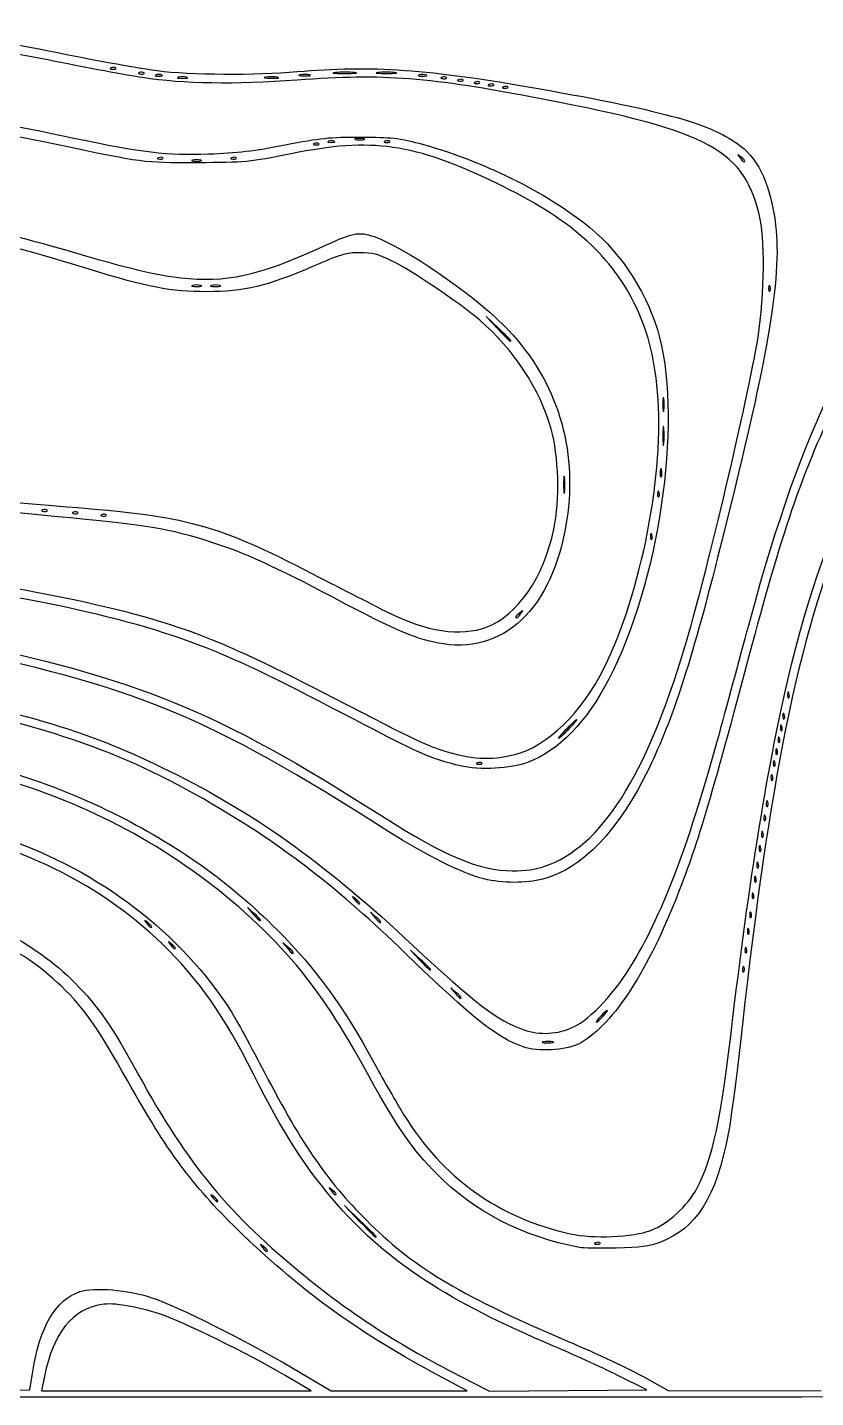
# Model space of a CAD drawing. Extents: x 32 to 2528, y 45 to 1395.
# Drawn here: x 1092 to 1537, y 46 to 818 of the extents above; entities that cross this region are included whole.
import ezdxf

# ---------------------------------------------------------------- set-up
doc = ezdxf.new("R2010")
doc.units = 0
doc.layers.add('Image', color=7, linetype='CONTINUOUS')

msp = doc.modelspace()

# ---------------------------------------------------------------- linework, layer by layer
at = {"layer": 'Image', "color": 7}
for points in [[(1142.3056, 795.47238)], [(1158.3056, 792.80559)], [(1168.3333, 791.54974)], [(1182.3333, 790.25244)], [(1233.685, 790.27184)], [(1251.6822, 791.58283)], [(1299.6369, 792.97333)], [(1317.692, 791.54144)], [(1328.9722, 790.13882)], [(1338.3056, 788.80551)], [(1347.6389, 787.47217)], [(1355.6389, 786.13884)], [(1363.6389, 784.80551)], [(1256.9722, 752.80551)], [(1265.6667, 754.21637)], [(1282.3333, 755.58573)], [(1296.9722, 754.13881)], [(1168.9722, 744.80551)], [(1190.3333, 743.58577)], [(1210.3056, 744.80551)], [(1497.3333, 743.17008)], [(1190.3333, 672.91911)], [(1201, 672.91911)], [(1511.5776, 672.25)], [(1365.3333, 641.71679)], [(1451.6312, 592.33333)], [(1448.9109, 556.25)], [(1103.6389, 546.13884)], [(1120.9722, 544.80551)], [(1136.9722, 543.47217)], [(1444.9109, 532.25)], [(1370.8368, 487.66667)], [(1351.6115, 480.21857)], [(1327.2028, 470.63683)], [(1519.5776, 430.9167)], [(1398, 422.6667)], [(1516.9109, 417.5833)], [(1515.5776, 410.9167)], [(1336.6667, 401.9224)], [(1348.9723, 403.4722)], [(1367.3111, 408.2683)], [(1512.9109, 396.25)], [(1508.9109, 373.5833)], [(1507.5776, 364.25)], [(1384.4563, 345.2609)], [(1504.9109, 346.9167)], [(1350.0463, 338.1455)], [(1503.5776, 338.9167)], [(1280, 324.5034)], [(1500.9109, 318.9167)], [(1162.6667, 311.1701)], [(1224, 315.1009)], [(1292, 313.7933)], [(1499.5776, 309.5833)], [(1176, 299.1701)], [(1242.6667, 296.46)], [(1320, 287.0627)], [(1496.9109, 288.25)], [(1337.3333, 271.1267)], [(1417.3333, 260.6667)], [(1400.686, 254.6194)], [(1372.3001, 243.3784)], [(1389.0156, 246.2495)], [(1200, 156.5034)], [(1266.6667, 160.5034)], [(1444.3289, 139.906)], [(1289.3333, 136.3723)], [(1415.6389, 132.8055)], [(1228, 128.5034)], [(1404, 130.2062)]]:
    msp.add_lwpolyline(points, close=True, dxfattribs=at)
for points in [[(1277.0352, 792.96946), (1277.0352, 792.96927)], [(1358.3333, 648.71679), (1351.3333, 655.33333), (1357.9499, 648.33333)], [(1451.6189, 608.98167), (1451.6182, 608.98167)], [(1395.6323, 564.30945), (1395.6329, 564.30945)], [(1450.2569, 568.97463), (1450.2573, 568.97463)], [(1522.2443, 442.91667), (1522.2441, 442.91667)], [(1518.2443, 424.25), (1518.2441, 424.25)], [(1514.2443, 404.25), (1514.2441, 404.25)], [(1510.2443, 381.5833), (1510.2441, 381.5833)], [(1506.2443, 356.25), (1506.2441, 356.25)], [(1502.2443, 329.5833), (1502.2441, 329.5833)], [(1220.3333, 318.7676), (1216.6667, 322), (1219.8991, 318.3333)], [(1289, 316.7933), (1286, 319.3333), (1288.54, 316.3333)], [(1239.6667, 299.46), (1236.6667, 302), (1239.2067, 299)], [(1314.3333, 292.7294), (1308.6667, 298), (1313.9373, 292.3333)], [(1498.2443, 298.9167), (1498.2441, 298.9167)], [(1334.3333, 274.1267), (1331.3333, 276.6667), (1333.8733, 273.6667)], [(1280.3333, 145.3723), (1271.3333, 154.0004), (1279.9615, 145.0004)], [(1242.3154, 62.0996), (1263.9641, 49.3333), (1302.3154, 49.3333), (1340.6667, 49.3333), (1321.3333, 59.7436)], [(1041.3088, 54.9677), (1042.7848, 49.2724), (1068.3367, 49.6344), (1093.8886, 49.9963), (1095.4692, 60.2255), (1095.4692, 60.2292)], [(1102.0923, 57.7616), (1100.3256, 49.3333), (1176.4961, 49.3503), (1252.6667, 49.3663), (1238, 58.0139), (1238, 58.0141)], [(1336.2736, 57.9173), (1353.2137, 49.2972), (1397.6069, 49.6487), (1442, 50), (1425.3333, 58.2588)], [(1440.3145, 57.2756), (1454, 49.5389), (1540.3427, 49.4363)]]:
    msp.add_lwpolyline(points, dxfattribs=at)
for points in [[(995.36649, 812.63119), (1023.3532, 818.41199), (1048.2342, 816.55235), (1110.3518, 804.03703)], [(1104, 800.03039), (1082.3667, 804.34011), (1058.8403, 808.49635), (1051.7192, 809.26645)], [(1110.3518, 804.03703), (1132.1583, 799.64351), (1157.0807, 795.13781), (1165.735, 794.0244)], [(1157.3333, 790.08313), (1149.6333, 791.2444), (1125.6333, 795.72067), (1104, 800.03039)], [(1244.6667, 793.45697), (1286.4999, 797.15597), (1319.2822, 794.86701), (1380.6667, 783.96105)], [(1139.75, 795.57763), (1138.6864, 795.152), (1139.0023, 794.83606), (1140.5556, 794.77208)], [(1142.3056, 795.47243), (1141.8625, 795.91548), (1140.7125, 795.96284), (1139.75, 795.57763)], [(1140.5556, 794.77208), (1141.9611, 794.71418), (1142.7486, 795.02932), (1142.3056, 795.47238)], [(1155.75, 792.91084), (1154.6864, 792.48522), (1155.0023, 792.16927), (1156.5556, 792.1053)], [(1158.3056, 792.80564), (1157.8625, 793.2487), (1156.7125, 793.29606), (1155.75, 792.91084)], [(1156.5556, 792.1053), (1157.9611, 792.0474), (1158.7486, 792.36254), (1158.3056, 792.80559)], [(1244.6667, 788.67109), (1209.1264, 786.05892), (1181.0014, 786.51365), (1157.3333, 790.08313)], [(1165, 791.54974), (1164.0833, 791.17986), (1164.8333, 790.87722), (1166.6667, 790.87722)], [(1168.3333, 791.54974), (1167.4167, 791.91962), (1165.9167, 791.91962), (1165, 791.54974)], [(1165.735, 794.0244), (1184.032, 791.67037), (1221.4217, 791.40159), (1244.6667, 793.45697)], [(1166.6667, 790.87722), (1168.5, 790.87722), (1169.25, 791.17986), (1168.3333, 791.54974)], [(1177.6667, 790.25244), (1176.3833, 789.91707), (1177.4333, 789.64267), (1180, 789.64267)], [(1182.3333, 790.25244), (1181.05, 790.5878), (1178.95, 790.5878), (1177.6667, 790.25244)], [(1180, 789.64267), (1182.5667, 789.64267), (1183.6167, 789.91707), (1182.3333, 790.25244)], [(1227.0183, 790.29004), (1224.9916, 789.98357), (1226.3333, 789.72463), (1230, 789.71461)], [(1233.685, 790.27194), (1232.0451, 790.58842), (1229.0451, 790.59662), (1227.0183, 790.29004)], [(1230, 789.71461), (1233.6667, 789.70561), (1235.3249, 789.95536), (1233.685, 790.27184)], [(1383.3333, 777.9552), (1318.3304, 790.43584), (1294.1261, 792.30629), (1244.6667, 788.67109)], [(1246.3489, 791.60974), (1244.6903, 791.29082), (1245.7333, 791.01776), (1248.6667, 791.00296)], [(1251.6822, 791.58284), (1250.4074, 791.91656), (1248.0074, 791.92867), (1246.3489, 791.60974)], [(1248.6667, 791.00296), (1251.6, 790.98816), (1252.957, 791.24911), (1251.6822, 791.58283)], [(1266.3686, 792.97827), (1263.2325, 792.69661), (1265.4667, 792.46219), (1271.3333, 792.45735)], [(1277.0352, 792.96927), (1274.3046, 793.25578), (1269.5046, 793.25974), (1266.3686, 792.97827)], [(1271.3333, 792.45735), (1277.2, 792.45235), (1279.7659, 792.68297), (1277.0352, 792.96946)], [(1290.3036, 792.96257), (1287.9366, 792.66803), (1290.2, 792.43187), (1295.3333, 792.43779)], [(1299.6369, 792.97327), (1296.8706, 793.2619), (1292.6706, 793.25706), (1290.3036, 792.96257)], [(1295.3333, 792.43779), (1300.4667, 792.44279), (1302.4033, 792.68469), (1299.6369, 792.97333)], [(1313.692, 791.59084), (1312.3947, 791.25279), (1313.1333, 790.95396), (1315.3333, 790.92679)], [(1317.692, 791.54134), (1316.7893, 791.90656), (1314.9893, 791.92879), (1313.692, 791.59084)], [(1315.3333, 790.92679), (1317.5333, 790.89959), (1318.5947, 791.1762), (1317.692, 791.54144)], [(1326.4167, 790.24407), (1325.353, 789.81844), (1325.669, 789.5025), (1327.2222, 789.43852)], [(1328.9722, 790.13887), (1328.5292, 790.58192), (1327.3792, 790.62928), (1326.4167, 790.24407)], [(1327.2222, 789.43852), (1328.6278, 789.38062), (1329.4153, 789.69576), (1328.9722, 790.13882)], [(1335.75, 788.91076), (1334.6864, 788.48513), (1335.0023, 788.16919), (1336.5556, 788.10521)], [(1338.3056, 788.80556), (1337.8625, 789.24861), (1336.7125, 789.29597), (1335.75, 788.91076)], [(1336.5556, 788.10521), (1337.9611, 788.04731), (1338.7487, 788.36245), (1338.3056, 788.80551)], [(1345.0833, 787.57743), (1344.0197, 787.1518), (1344.3356, 786.83585), (1345.8889, 786.77188)], [(1347.6389, 787.47223), (1347.1959, 787.91528), (1346.0459, 787.96264), (1345.0833, 787.57743)], [(1345.8889, 786.77188), (1347.2944, 786.71398), (1348.082, 787.02912), (1347.6389, 787.47217)], [(1353.0833, 786.24409), (1352.0197, 785.81847), (1352.3356, 785.50252), (1353.8889, 785.43855)], [(1355.6389, 786.13889), (1355.1959, 786.58195), (1354.0459, 786.62931), (1353.0833, 786.24409)], [(1353.8889, 785.43855), (1355.2944, 785.38065), (1356.082, 785.69579), (1355.6389, 786.13884)], [(1361.0833, 784.91076), (1360.0197, 784.48513), (1360.3356, 784.16919), (1361.8889, 784.10521)], [(1363.6389, 784.80556), (1363.1959, 785.24861), (1362.0459, 785.29597), (1361.0833, 784.91076)], [(1361.8889, 784.10521), (1363.2944, 784.04731), (1364.082, 784.36245), (1363.6389, 784.80551)], [(1380.6667, 783.96105), (1453.6085, 771.00175), (1478.8032, 763.85104), (1494.9705, 751.51968)], [(1506.0357, 710.18567), (1497.4844, 749.19391), (1478.4891, 759.68519), (1383.3333, 777.9552)], [(1049.6435, 766.30805), (1071.2102, 765.54843), (1079.3256, 764.34025), (1118.6667, 756.03224)], [(1108, 752.52203), (1072.641, 759.98497), (1057.8627, 761.74624), (1037.3333, 760.94404)], [(1188, 742.08909), (1157.0503, 742.01869), (1158.9175, 741.77527), (1108, 752.52203)], [(1118.6667, 756.03224), (1157.6083, 747.80857), (1170.8456, 746.24152), (1194.6667, 747.03513)], [(1194.6667, 747.03513), (1210.5387, 747.56392), (1220.592, 748.75428), (1238, 752.16599)], [(1238, 752.16599), (1257.7437, 756.03544), (1263.2458, 756.5992), (1280.6667, 756.53775)], [(1357.194, 730.54515), (1310.332, 753.06551), (1287.1106, 756.39144), (1241.3333, 747.13955)], [(1254.4167, 752.91076), (1253.353, 752.48513), (1253.669, 752.16919), (1255.2222, 752.10521)], [(1256.9722, 752.80556), (1256.5292, 753.24861), (1255.3792, 753.29597), (1254.4167, 752.91076)], [(1255.2222, 752.10521), (1256.6278, 752.04731), (1257.4153, 752.36245), (1256.9722, 752.80551)], [(1262.3333, 754.21637), (1261.4167, 753.84649), (1262.1667, 753.54385), (1264, 753.54385)], [(1265.6667, 754.21637), (1264.75, 754.58625), (1263.25, 754.58625), (1262.3333, 754.21637)], [(1264, 753.54385), (1265.8333, 753.54385), (1266.5833, 753.84649), (1265.6667, 754.21637)], [(1277.6667, 755.58573), (1276.3833, 755.25036), (1277.4333, 754.97596), (1280, 754.97596)], [(1282.3333, 755.58573), (1281.05, 755.92109), (1278.95, 755.92109), (1277.6667, 755.58573)], [(1280, 754.97596), (1282.5667, 754.97596), (1283.6167, 755.25036), (1282.3333, 755.58573)], [(1280.6667, 756.53775), (1297.7926, 756.47735), (1302.4869, 755.97677), (1313.3333, 753.05452)], [(1294.4167, 754.24407), (1293.353, 753.81844), (1293.669, 753.50249), (1295.2222, 753.43852)], [(1296.9722, 754.13887), (1296.5292, 754.58192), (1295.3792, 754.62928), (1294.4167, 754.24407)], [(1295.2222, 753.43852), (1296.6278, 753.38062), (1297.4153, 753.69576), (1296.9722, 754.13881)], [(1313.3333, 753.05452), (1349.0504, 743.43157), (1385.0592, 725.70317), (1409.9051, 705.50885)], [(1494.9705, 751.51968), (1505.576, 743.43047), (1512.2003, 728.43795), (1514.7111, 706.84191)], [(1166.4167, 744.91076), (1165.353, 744.48513), (1165.669, 744.16919), (1167.2222, 744.10521)], [(1168.9722, 744.80556), (1168.5292, 745.24861), (1167.3792, 745.29597), (1166.4167, 744.91076)], [(1167.2222, 744.10521), (1168.6278, 744.04731), (1169.4153, 744.36245), (1168.9722, 744.80551)], [(1185.6667, 743.58577), (1184.3833, 743.2504), (1185.4333, 742.976), (1188, 742.976)], [(1190.3333, 743.58577), (1189.05, 743.92113), (1186.95, 743.92113), (1185.6667, 743.58577)], [(1241.3333, 747.13955), (1217.5037, 742.32341), (1215.6939, 742.15204), (1188, 742.08909)], [(1188, 742.976), (1190.5667, 742.976), (1191.6167, 743.2504), (1190.3333, 743.58577)], [(1207.75, 744.91076), (1206.6864, 744.48513), (1207.0023, 744.16919), (1208.5556, 744.10521)], [(1210.3056, 744.80556), (1209.8625, 745.24861), (1208.7125, 745.29597), (1207.75, 744.91076)], [(1208.5556, 744.10521), (1209.9611, 744.04731), (1210.7486, 744.36245), (1210.3056, 744.80551)], [(1495, 745.50341), (1492.8852, 747.16191), (1492.8381, 747.11475), (1494.4965, 745)], [(1494.4965, 745), (1496.2384, 742.779), (1497.3333, 742.07269), (1497.3333, 743.17008)], [(1497.3333, 743.17008), (1497.3333, 743.44695), (1496.2833, 744.49695), (1495, 745.50341)], [(1434.6739, 663.33333), (1420.9508, 690.89785), (1397.6692, 711.09401), (1357.194, 730.54515)], [(1046, 704.62772), (1070.5563, 704.58292), (1077.9306, 703.31517), (1113.3333, 693.05249)], [(1256.762, 693.77469), (1276.6405, 702.92152), (1279.1261, 703.44475), (1288.1719, 700.3864)], [(1409.9051, 705.50885), (1428.1711, 690.66252), (1443.2663, 666.89707), (1449.2447, 643.57332)], [(1514.7111, 706.84191), (1518.26, 676.31467), (1510.468, 631.65456), (1481.9959, 519.33333)], [(1500.4965, 484.66667), (1530.2411, 594.34096), (1560.7665, 655.91951), (1609.2672, 704.08804)], [(1504.0933, 639.33333), (1508.1764, 662.17045), (1509.1085, 696.16899), (1506.0357, 710.18567)], [(1127.3333, 682.03869), (1085.1379, 695.10031), (1073.9503, 697.48663), (1051.3333, 698.24944)], [(1288.1719, 700.3864), (1304.7144, 694.79345), (1343.354, 668.37635), (1361.1477, 650.4942)], [(1113.3333, 693.05249), (1151.8007, 681.90143), (1164.2166, 678.90448), (1179.1271, 677.17127)], [(1179.1271, 677.17127), (1203.8859, 674.29328), (1223.5749, 678.50408), (1256.762, 693.77469)], [(1280.028, 691.33333), (1272.3538, 691.33333), (1269.2314, 690.41728), (1253.4247, 683.52849)], [(1297.9416, 686.79492), (1290.3123, 690.5508), (1287.2236, 691.33333), (1280.028, 691.33333)], [(1193.7051, 669.33333), (1173.3672, 669.33333), (1160.2921, 671.83625), (1127.3333, 682.03869)], [(1253.4247, 683.52849), (1228.3236, 672.58907), (1214.6267, 669.33333), (1193.7051, 669.33333)], [(1347.7229, 653.25577), (1335.5036, 663.68404), (1310.0441, 680.83684), (1297.9416, 686.79492)], [(1185.6667, 672.91911), (1184.3833, 672.58373), (1185.4333, 672.30933), (1188, 672.30933)], [(1190.3333, 672.91911), (1189.05, 673.25447), (1186.95, 673.25447), (1185.6667, 672.91911)], [(1188, 672.30933), (1190.5667, 672.30933), (1191.6167, 672.58373), (1190.3333, 672.91911)], [(1196.3333, 672.91911), (1195.05, 672.58373), (1196.1, 672.30933), (1198.6667, 672.30933)], [(1201, 672.91911), (1199.7167, 673.25447), (1197.6167, 673.25447), (1196.3333, 672.91911)], [(1198.6667, 672.30933), (1201.2333, 672.30933), (1202.2833, 672.58373), (1201, 672.91911)], [(1676.6667, 673.16308), (1561.7952, 604.83539), (1525.5887, 521.27453), (1496.0305, 256.2733)], [(1511.5775, 672.25), (1511.1519, 673.31364), (1510.8359, 672.99771), (1510.7719, 671.44444)], [(1510.7719, 671.44444), (1510.7149, 670.03889), (1511.0292, 669.25139), (1511.4723, 669.69444)], [(1511.4723, 669.69444), (1511.9153, 670.13749), (1511.9627, 671.28751), (1511.5776, 672.25)], [(1448.0991, 612.72052), (1446.0375, 634.64813), (1442.7104, 647.19088), (1434.6739, 663.33333)], [(1388.0276, 592), (1381.7137, 614.37995), (1366.9069, 636.88367), (1347.7229, 653.25577)], [(1361.1477, 650.4942), (1389.8545, 621.64503), (1402.4341, 584.85677), (1397.3929, 544.49732)], [(1524.114, 460.66667), (1547.1112, 553.30348), (1580.4652, 610.44873), (1636.6667, 653.50253)], [(1357.9499, 648.33333), (1364.0981, 641.82881), (1365.3333, 640.72187), (1365.3333, 641.71679)], [(1365.3333, 641.71679), (1365.3333, 641.92769), (1362.1833, 645.07769), (1358.3333, 648.71679)], [(1449.2447, 643.57332), (1461.9316, 594.07829), (1448.6504, 504.66217), (1420.6165, 450.83271)], [(1463.546, 469.12652), (1474.8455, 506.72695), (1497.0479, 599.92652), (1504.0933, 639.33333)], [(1417.9721, 457.2204), (1438.9041, 499.02896), (1452.2917, 568.12867), (1448.0991, 612.72052)], [(1451.6182, 608.98167), (1451.3116, 611.00841), (1451.0527, 609.66667), (1451.0427, 606)], [(1451.0427, 606), (1451.0297, 602.33333), (1451.2835, 600.67508), (1451.5999, 602.315)], [(1451.5999, 602.315), (1451.9164, 603.95492), (1451.9246, 606.95492), (1451.6189, 608.98167)], [(1549.4624, 608), (1531.3224, 571.52636), (1518.8657, 535.81079), (1501.332, 470)], [(1389.5212, 535.33333), (1393.0233, 552.28912), (1392.3837, 576.55909), (1388.0276, 592)], [(1451.6312, 592.33333), (1451.3355, 594.71667), (1451.0935, 592.76667), (1451.0935, 588)], [(1451.0935, 588), (1451.0935, 583.23333), (1451.3355, 581.28333), (1451.6312, 583.66667)], [(1451.6312, 583.66667), (1451.9269, 586.05), (1451.9269, 589.95), (1451.6312, 592.33333)], [(1007.8298, 566.30236), (1031.6174, 557.05796), (1059.3491, 552.31827), (1114.6677, 548.04243)], [(1395.6329, 564.30945), (1395.3363, 566.70592), (1395.0873, 565.06667), (1395.0799, 560.66667)], [(1395.6193, 556.30945), (1395.9236, 558.31299), (1395.9297, 561.91299), (1395.6323, 564.30945)], [(1449.5932, 567.33333), (1449.5662, 565.13333), (1449.8427, 564.07192), (1450.2079, 564.97463)], [(1450.2573, 568.97463), (1449.9192, 570.27192), (1449.6204, 569.53333), (1449.5932, 567.33333)], [(1450.2079, 564.97463), (1450.5732, 565.87733), (1450.5953, 567.67733), (1450.2569, 568.97463)], [(1107.3141, 542.62033), (1049.1361, 548.00911), (1027.0681, 552.10155), (1001.3353, 562.27376)], [(1395.0799, 560.66667), (1395.0669, 556.26667), (1395.3152, 554.30592), (1395.6193, 556.30945)], [(1448.9108, 556.25), (1448.4852, 557.31364), (1448.1692, 556.99771), (1448.1052, 555.44444)], [(1448.1052, 555.44444), (1448.0482, 554.03889), (1448.3625, 553.25139), (1448.8056, 553.69444)], [(1448.8056, 553.69444), (1449.2487, 554.13749), (1449.296, 555.28751), (1448.9109, 556.25)], [(1101.0833, 546.24409), (1100.0197, 545.81847), (1100.3356, 545.50252), (1101.8889, 545.43855)], [(1103.6389, 546.13889), (1103.1958, 546.58195), (1102.0458, 546.62931), (1101.0833, 546.24409)], [(1101.8889, 545.43855), (1103.2944, 545.38065), (1104.0819, 545.69579), (1103.6389, 546.13884)], [(1196.5976, 527.95441), (1172.0632, 535.81349), (1160.7643, 537.66948), (1107.3141, 542.62033)], [(1114.6677, 548.04243), (1182.6719, 542.78605), (1198.808, 538.38865), (1253.3333, 510.25329)], [(1118.4167, 544.91076), (1117.353, 544.48513), (1117.669, 544.16919), (1119.2222, 544.10521)], [(1120.9722, 544.80556), (1120.5292, 545.24861), (1119.3792, 545.29597), (1118.4167, 544.91076)], [(1119.2222, 544.10521), (1120.6278, 544.04731), (1121.4153, 544.36245), (1120.9722, 544.80551)], [(1134.4167, 543.57743), (1133.353, 543.1518), (1133.669, 542.83585), (1135.2222, 542.77188)], [(1136.9722, 543.47223), (1136.5292, 543.91528), (1135.3792, 543.96264), (1134.4167, 543.57743)], [(1135.2222, 542.77188), (1136.6278, 542.71398), (1137.4153, 543.02912), (1136.9722, 543.47217)], [(1397.3929, 544.49732), (1391.0809, 493.96345), (1363.6965, 465.14711), (1327.2028, 470.63683)], [(1351.6115, 480.21857), (1369.1927, 486.79653), (1383.9177, 508.20452), (1389.5212, 535.33333)], [(1444.9108, 532.25), (1444.4852, 533.31364), (1444.1692, 532.99771), (1444.1052, 531.44444)], [(1265.1169, 496.82073), (1232.4285, 514.07504), (1214.5118, 522.21597), (1196.5976, 527.95441)], [(1444.1052, 531.44444), (1444.0482, 530.03889), (1444.3625, 529.25139), (1444.8056, 529.69444)], [(1444.8056, 529.69444), (1445.2487, 530.13749), (1445.296, 531.28751), (1444.9109, 532.25)], [(1481.9959, 519.33333), (1466.9253, 459.88069), (1456.642, 428.3651), (1443.2756, 400.6667)], [(1253.3333, 510.25329), (1270.5667, 501.36081), (1289.4667, 491.70193), (1295.3333, 488.78913)], [(1075.3333, 504.01349), (1162.3947, 488.22893), (1189.0577, 479.55635), (1254.6667, 445.68233)], [(1248.6667, 442.73795), (1189.9905, 473.17877), (1155.6602, 484.26503), (1073.3333, 499.35819)], [(1327.2028, 470.63683), (1312.9237, 472.78483), (1301.6283, 477.54851), (1265.1169, 496.82073)], [(1295.3333, 488.78913), (1318.0725, 477.49908), (1336.7433, 474.65571), (1351.6115, 480.21857)], [(1370.3333, 488.17008), (1368.1124, 486.42825), (1367.406, 485.33333), (1368.5035, 485.33333)], [(1368.5035, 485.33333), (1368.7803, 485.33333), (1369.8303, 486.38333), (1370.8368, 487.66667)], [(1370.8368, 487.66667), (1372.4952, 489.78141), (1372.4481, 489.82857), (1370.3333, 488.17008)], [(1483.1567, 420.7279), (1487.9203, 438.2942), (1495.7232, 467.06667), (1500.4965, 484.66667)], [(1048, 473.30769), (1156.1386, 450.83051), (1197.5302, 433.9634), (1292.4105, 373.7103)], [(1296.4983, 364.7726), (1193.1376, 430.4859), (1154.6547, 446.31741), (1040.6667, 470.01983)], [(1384.4563, 345.2609), (1416.3156, 356.2222), (1441.4427, 395.5747), (1463.546, 469.12652)], [(1501.332, 470), (1477.0657, 378.9203), (1470.5964, 357.3116), (1458.5097, 326.9665)], [(1367.3111, 408.2683), (1385.9983, 412.9668), (1405.0164, 431.3435), (1417.9721, 457.2204)], [(1490.6743, 260), (1500.6208, 344.0118), (1511.7833, 410.9962), (1524.114, 460.66667)], [(1420.6165, 450.83271), (1407.9932, 426.594), (1392.4119, 410.557), (1375.0989, 403.9841)], [(1015.6553, 447.29156), (1100.1335, 429.7574), (1131.0309, 420.0759), (1177.2919, 396.6438)], [(1201.8206, 377.3769), (1147.6978, 409.6467), (1109.1834, 423.167), (1017.4986, 442.08216)], [(1292.195, 420.1317), (1280.7211, 426.0975), (1261.1333, 436.2703), (1248.6667, 442.73795)], [(1254.6667, 445.68233), (1310.0852, 417.0696), (1316.6288, 413.8824), (1326.3745, 410.7547)], [(1521.4385, 442.11111), (1521.3815, 440.70556), (1521.6959, 439.9181), (1522.1389, 440.36111)], [(1522.2441, 442.91667), (1521.8185, 443.98031), (1521.5025, 443.66437), (1521.4385, 442.11111)], [(1522.1389, 440.36111), (1522.582, 440.80416), (1522.6293, 441.95417), (1522.2443, 442.91667)], [(1402.5412, 428), (1402.1745, 428), (1399.5309, 425.6), (1396.6667, 422.6667)], [(1398, 422.6667), (1400.8643, 425.6), (1402.9079, 428), (1402.5412, 428)], [(1518.2441, 424.25), (1517.8185, 425.3136), (1517.5025, 424.9977), (1517.4385, 423.4444)], [(1518.7719, 430.1111), (1518.7149, 428.7056), (1519.0292, 427.9181), (1519.4723, 428.3611)], [(1519.5775, 430.9167), (1519.1519, 431.9803), (1518.8359, 431.6644), (1518.7719, 430.1111)], [(1519.4723, 428.3611), (1519.9153, 428.8042), (1519.9627, 429.9542), (1519.5776, 430.9167)], [(992, 418.5698), (1067.2245, 404.7245), (1100.8904, 394.9356), (1140.6667, 375.3425)], [(1336.6667, 401.9224), (1323.0015, 405.1322), (1313.787, 408.9052), (1292.195, 420.1317)], [(1396.6667, 422.6667), (1393.8024, 419.7333), (1391.7588, 417.3333), (1392.1255, 417.3333)], [(1392.1255, 417.3333), (1392.4921, 417.3333), (1395.1357, 419.7333), (1398, 422.6667)], [(1434.4181, 291.0671), (1451.5711, 319.9828), (1466.8833, 360.7187), (1483.1567, 420.7279)], [(1516.9108, 417.5833), (1516.4852, 418.647), (1516.1692, 418.331), (1516.1052, 416.7778)], [(1516.8056, 415.0278), (1517.2487, 415.4708), (1517.296, 416.6208), (1516.9109, 417.5833)], [(1517.4385, 423.4444), (1517.3815, 422.0389), (1517.6959, 421.2514), (1518.1389, 421.6944)], [(1518.1389, 421.6944), (1518.582, 422.1375), (1518.6293, 423.2875), (1518.2443, 424.25)], [(1122.2488, 378.6194), (1086.7001, 393.8651), (1055.8569, 402.0807), (987.23376, 414.5829)], [(1326.3745, 410.7547), (1342.4527, 405.5947), (1353.9099, 404.8988), (1367.3111, 408.2683)], [(1514.7719, 410.1111), (1514.7149, 408.7056), (1515.0292, 407.9181), (1515.4723, 408.3611)], [(1515.5775, 410.9167), (1515.1519, 411.9803), (1514.8359, 411.6644), (1514.7719, 410.1111)], [(1515.4723, 408.3611), (1515.9153, 408.8042), (1515.9627, 409.9542), (1515.5776, 410.9167)], [(1516.1052, 416.7778), (1516.0482, 415.3722), (1516.3625, 414.5847), (1516.8056, 415.0278)], [(1375.0989, 403.9841), (1365.2381, 400.2404), (1347.8083, 399.3054), (1336.6667, 401.9224)], [(1346.4167, 403.5774), (1345.3531, 403.1518), (1345.6689, 402.8359), (1347.2223, 402.7719)], [(1348.9723, 403.4722), (1348.5292, 403.9153), (1347.3792, 403.9626), (1346.4167, 403.5774)], [(1347.2223, 402.7719), (1348.6277, 402.7139), (1349.4153, 403.0291), (1348.9723, 403.4722)], [(1513.4385, 403.4444), (1513.3815, 402.0389), (1513.6959, 401.2514), (1514.1389, 401.6944)], [(1514.2441, 404.25), (1513.8185, 405.3136), (1513.5025, 404.9977), (1513.4385, 403.4444)], [(1514.1389, 401.6944), (1514.582, 402.1375), (1514.6293, 403.2875), (1514.2443, 404.25)], [(1177.2919, 396.6438), (1224.1975, 372.8852), (1261.9836, 345.5463), (1310, 300.6271)], [(1443.2756, 400.6667), (1426.2505, 365.3864), (1405.6092, 343.8072), (1383.3865, 338.0565)], [(1512.1052, 395.4444), (1512.0482, 394.0389), (1512.3625, 393.2514), (1512.8056, 393.6944)], [(1512.9108, 396.25), (1512.4852, 397.3136), (1512.1692, 396.9977), (1512.1052, 395.4444)], [(1512.8056, 393.6944), (1513.2487, 394.1375), (1513.296, 395.2875), (1512.9109, 396.25)], [(1509.4385, 380.7778), (1509.3815, 379.3722), (1509.6959, 378.5847), (1510.1389, 379.0278)], [(1510.2441, 381.5833), (1509.8185, 382.647), (1509.5025, 382.331), (1509.4385, 380.7778)], [(1510.1389, 379.0278), (1510.582, 379.4708), (1510.6293, 380.6208), (1510.2443, 381.5833)], [(1168.4956, 301.4538), (1131.0483, 337.7136), (1082.0493, 360.5575), (1017.3333, 371.9272)], [(1244.2491, 289.4112), (1213.8893, 325.6837), (1168.7956, 358.6568), (1122.2488, 378.6194)], [(1140.6667, 375.3425), (1176.7847, 357.5514), (1206.4524, 336.4539), (1233.3618, 309.4244)], [(1305.3333, 296.6328), (1267.9891, 332.5561), (1238.7794, 355.3409), (1201.8206, 377.3769)], [(1292.4105, 373.7103), (1328.911, 350.5309), (1347.2303, 342.8308), (1366.1245, 342.7263)], [(1508.1052, 372.7778), (1508.0482, 371.3722), (1508.3625, 370.5847), (1508.8056, 371.0278)], [(1508.9108, 373.5833), (1508.4852, 374.647), (1508.1692, 374.331), (1508.1052, 372.7778)], [(1508.8056, 371.0278), (1509.2487, 371.4708), (1509.296, 372.6208), (1508.9109, 373.5833)], [(1350.0463, 338.1454), (1338.5397, 340.9276), (1317.7209, 351.28), (1296.4983, 364.7726)], [(1506.7719, 363.4444), (1506.7149, 362.0389), (1507.0292, 361.2514), (1507.4723, 361.6944)], [(1507.5775, 364.25), (1507.1519, 365.3136), (1506.8359, 364.9977), (1506.7719, 363.4444)], [(1507.4723, 361.6944), (1507.9153, 362.1375), (1507.9627, 363.2875), (1507.5776, 364.25)], [(1079.3616, 361.2763), (1133.2181, 342.7351), (1179.1336, 307.6199), (1207.4285, 263.3333)], [(1506.2441, 356.25), (1505.8185, 357.3136), (1505.5025, 356.9977), (1505.4385, 355.4444)], [(1506.1389, 353.6944), (1506.582, 354.1375), (1506.6293, 355.2875), (1506.2443, 356.25)], [(1504.9108, 346.9167), (1504.4852, 347.9803), (1504.1692, 347.6644), (1504.1052, 346.1111)], [(1505.4385, 355.4444), (1505.3815, 354.0389), (1505.6959, 353.2514), (1506.1389, 353.6944)], [(1366.1245, 342.7263), (1373.4765, 342.6853), (1379.3191, 343.4935), (1384.4563, 345.2609)], [(1504.1052, 346.1111), (1504.0482, 344.7056), (1504.3625, 343.9181), (1504.8056, 344.3611)], [(1504.8056, 344.3611), (1505.2487, 344.8042), (1505.296, 345.9542), (1504.9109, 346.9167)], [(1383.3865, 338.0565), (1373.6753, 335.5434), (1360.6636, 335.5781), (1350.0463, 338.1455)], [(1502.7719, 338.1111), (1502.7149, 336.7056), (1503.0292, 335.9181), (1503.4723, 336.3611)], [(1503.5775, 338.9167), (1503.1519, 339.9803), (1502.8359, 339.6644), (1502.7719, 338.1111)], [(1503.4723, 336.3611), (1503.9153, 336.8042), (1503.9627, 337.9542), (1503.5776, 338.9167)], [(1026.6825, 324.9111), (1064.6449, 318.4849), (1095.6648, 303.2524), (1119.3372, 279.4127)], [(1277.6667, 326.8367), (1275.5519, 328.4952), (1275.5048, 328.4481), (1277.1633, 326.3333)], [(1277.1633, 326.3333), (1278.9051, 324.1123), (1280, 323.406), (1280, 324.5034)], [(1280, 324.5034), (1280, 324.7803), (1278.95, 325.8303), (1277.6667, 326.8367)], [(1458.5097, 326.9665), (1441.1824, 283.4641), (1421.6304, 254.3841), (1403.4029, 245.005)], [(1501.4385, 328.7778), (1501.3815, 327.3722), (1501.6959, 326.5847), (1502.1389, 327.0278)], [(1502.2441, 329.5833), (1501.8185, 330.647), (1501.5025, 330.331), (1501.4385, 328.7778)], [(1502.1389, 327.0278), (1502.582, 327.4708), (1502.6293, 328.6208), (1502.2443, 329.5833)], [(1114.2247, 275.0519), (1088.7335, 300.9222), (1054.0678, 316.0825), (1011.1836, 320.1145)], [(1219.8991, 318.3333), (1222.9203, 314.9063), (1224, 314.0552), (1224, 315.1009)], [(1224, 315.1009), (1224, 315.3397), (1222.35, 316.9897), (1220.3333, 318.7676)], [(1500.1052, 318.1111), (1500.0482, 316.7056), (1500.3625, 315.9181), (1500.8056, 316.3611)], [(1500.9108, 318.9167), (1500.4852, 319.9803), (1500.1692, 319.6644), (1500.1052, 318.1111)], [(1500.8056, 316.3611), (1501.2487, 316.8042), (1501.296, 317.9542), (1500.9109, 318.9167)], [(1160.3333, 313.5034), (1158.2186, 315.1619), (1158.1714, 315.1147), (1159.8299, 313)], [(1159.8299, 313), (1161.5717, 310.779), (1162.6667, 310.0727), (1162.6667, 311.1701)], [(1162.6667, 311.1701), (1162.6667, 311.4469), (1161.6167, 312.4969), (1160.3333, 313.5034)], [(1233.3618, 309.4244), (1255.7707, 286.9156), (1270.9215, 266.0818), (1288.6971, 233.3333)], [(1288.54, 316.3333), (1290.9269, 313.5141), (1292, 312.7263), (1292, 313.7933)], [(1292, 313.7933), (1292, 314.0464), (1290.65, 315.3964), (1289, 316.7933)], [(1499.5775, 309.5833), (1499.1519, 310.647), (1498.8359, 310.331), (1498.7719, 308.7778)], [(1499.4723, 307.0278), (1499.9153, 307.4708), (1499.9627, 308.6208), (1499.5776, 309.5833)], [(1219.9661, 228.0677), (1203.2616, 261.391), (1189.2742, 281.3342), (1168.4956, 301.4538)], [(1173.6667, 301.5034), (1171.5519, 303.1619), (1171.5048, 303.1147), (1173.1633, 301)], [(1176, 299.1701), (1176, 299.4469), (1174.95, 300.4969), (1173.6667, 301.5034)], [(1498.7719, 308.7778), (1498.7149, 307.3722), (1499.0292, 306.5847), (1499.4723, 307.0278)], [(1173.1633, 301), (1174.9051, 298.779), (1176, 298.0727), (1176, 299.1701)], [(1239.2067, 299), (1241.5936, 296.1807), (1242.6667, 295.393), (1242.6667, 296.46)], [(1242.6667, 296.46), (1242.6667, 296.713), (1241.3167, 298.063), (1239.6667, 299.46)], [(1372.3001, 243.3784), (1356.8199, 249.0208), (1345.3296, 258.1583), (1305.3333, 296.6328)], [(1310, 300.6271), (1344.7591, 268.1102), (1357.572, 258.3682), (1372.6492, 252.9934)], [(1497.4385, 298.1111), (1497.3815, 296.7056), (1497.6959, 295.9181), (1498.1389, 296.3611)], [(1498.2441, 298.9167), (1497.8185, 299.9803), (1497.5025, 299.6644), (1497.4385, 298.1111)], [(1498.1389, 296.3611), (1498.582, 296.8042), (1498.6293, 297.9542), (1498.2443, 298.9167)], [(1285.3381, 226.6667), (1268.9927, 256.3491), (1258.4612, 272.4312), (1244.2491, 289.4112)], [(1313.9373, 292.3333), (1318.8389, 287.0634), (1320, 286.054), (1320, 287.0627)], [(1320, 287.0627), (1320, 287.2806), (1317.45, 289.8306), (1314.3333, 292.7294)], [(1400.686, 254.6195), (1410.5944, 259.332), (1424.5156, 274.3737), (1434.4181, 291.0671)], [(1496.1052, 287.4444), (1496.0482, 286.0389), (1496.3625, 285.2514), (1496.8056, 285.6944)], [(1496.9108, 288.25), (1496.4852, 289.3136), (1496.1692, 288.9977), (1496.1052, 287.4444)], [(1496.8056, 285.6944), (1497.2487, 286.1375), (1497.296, 287.2875), (1496.9109, 288.25)], [(1119.3372, 279.4127), (1132.3396, 266.3184), (1140.0669, 255.1406), (1155.3404, 227.3333)], [(1148.9001, 224.3734), (1132.6155, 253.3759), (1125.8727, 263.2305), (1114.2247, 275.0519)], [(1333.8733, 273.6667), (1336.2603, 270.8474), (1337.3333, 270.0597), (1337.3333, 271.1267)], [(1337.3333, 271.1267), (1337.3333, 271.3797), (1335.9833, 272.7297), (1334.3333, 274.1267)], [(1207.4285, 263.3333), (1210.2397, 258.9333), (1218.7793, 243.3333), (1226.4054, 228.6667)], [(1419.7981, 264), (1419.4315, 264), (1417.7223, 262.5), (1416, 260.6667)], [(1417.3333, 260.6667), (1419.0556, 262.5), (1420.1648, 264), (1419.7981, 264)], [(1416, 260.6667), (1414.2777, 258.8333), (1413.1685, 257.3333), (1413.5352, 257.3333)], [(1413.5352, 257.3333), (1413.9019, 257.3333), (1415.6111, 258.8333), (1417.3333, 260.6667)], [(1470.3096, 163.5965), (1479.3789, 180.7553), (1483.7317, 201.361), (1490.6743, 260)], [(1496.0305, 256.2733), (1493.0673, 229.7079), (1489.4581, 201.8602), (1488.01, 194.3896)], [(1372.6492, 252.9934), (1381.3675, 249.8855), (1392.0329, 250.504), (1400.686, 254.6194)], [(1403.4029, 245.005), (1396.2329, 241.3157), (1380.2524, 240.4799), (1372.3001, 243.3784)], [(1383.6823, 246.2764), (1382.0236, 245.9575), (1383.0667, 245.6844), (1386, 245.6696)], [(1389.0156, 246.2494), (1387.7408, 246.5832), (1385.3408, 246.5953), (1383.6823, 246.2764)], [(1386, 245.6696), (1388.9333, 245.6546), (1390.2903, 245.9157), (1389.0156, 246.2495)], [(1288.6971, 233.3333), (1293.6727, 224.1667), (1300.9056, 211.5667), (1304.7701, 205.3333)], [(1210.9007, 140.5205), (1185.1689, 165.7098), (1171.3297, 184.4267), (1148.9001, 224.3734)], [(1155.3404, 227.3333), (1183.0952, 176.8023), (1206.1879, 148.9391), (1249.3314, 113.9257)], [(1267.7993, 154), (1249.8904, 174.3202), (1236.5671, 194.9507), (1219.9661, 228.0677)], [(1226.4054, 228.6667), (1247.7564, 187.6044), (1262.9118, 165.9189), (1285.9249, 143.5019)], [(1323.6671, 171.5545), (1309.5565, 185.8188), (1301.2741, 197.7279), (1285.3381, 226.6667)], [(1304.7701, 205.3333), (1327.1231, 169.2793), (1357.9017, 147.235), (1398.8061, 137.9828)], [(1488.01, 194.3896), (1481.0016, 158.2359), (1470.2853, 141.2307), (1449.3972, 133.1164)], [(1404, 130.2062), (1371.3693, 136.6224), (1344.5853, 150.4084), (1323.6671, 171.5545)], [(1264.3333, 162.8367), (1262.2186, 164.4952), (1262.1714, 164.4481), (1263.8299, 162.3333)], [(1263.8299, 162.3333), (1265.5717, 160.1123), (1266.6667, 159.406), (1266.6667, 160.5034)], [(1266.6667, 160.5034), (1266.6667, 160.7803), (1265.6167, 161.8303), (1264.3333, 162.8367)], [(1444.3289, 139.906), (1454.1613, 143.6902), (1465.0229, 153.5943), (1470.3096, 163.5965)], [(1197.6667, 158.8367), (1195.5519, 160.4952), (1195.5048, 160.4481), (1197.1633, 158.3333)], [(1197.1633, 158.3333), (1198.9051, 156.1123), (1200, 155.406), (1200, 156.5034)], [(1200, 156.5034), (1200, 156.7803), (1198.95, 157.8303), (1197.6667, 158.8367)], [(1389.3333, 74.6865), (1330.1205, 99.7059), (1296.0611, 121.9331), (1267.7993, 154)], [(1321.3333, 59.7436), (1277.8478, 83.1591), (1244.8152, 107.3211), (1210.9007, 140.5205)], [(1279.9615, 145.0004), (1287.9757, 136.6408), (1289.3333, 135.3909), (1289.3333, 136.3723)], [(1289.3333, 136.3723), (1289.3333, 136.5768), (1285.2833, 140.6268), (1280.3333, 145.3723)], [(1285.9249, 143.5019), (1312.0547, 118.049), (1338.2883, 102.5072), (1397.6479, 77.3128)], [(1398.8061, 137.9828), (1411.43, 135.1275), (1434.4384, 136.0995), (1444.3289, 139.906)], [(1225.6667, 130.8367), (1223.5519, 132.4952), (1223.5048, 132.4481), (1225.1633, 130.3333)], [(1413.0833, 132.9108), (1412.0197, 132.4851), (1412.3356, 132.1692), (1413.8889, 132.1052)], [(1415.6389, 132.8056), (1415.1959, 133.2486), (1414.0459, 133.296), (1413.0833, 132.9108)], [(1413.8889, 132.1052), (1415.2944, 132.0472), (1416.082, 132.3625), (1415.6389, 132.8055)], [(1449.3972, 133.1164), (1443.424, 130.7961), (1438.6633, 130.1763), (1424.6667, 129.8968)], [(1225.1633, 130.3333), (1226.9051, 128.1123), (1228, 127.406), (1228, 128.5034)], [(1228, 128.5034), (1228, 128.7803), (1226.95, 129.8303), (1225.6667, 130.8367)], [(1424.6667, 129.8968), (1415.1333, 129.7065), (1405.8333, 129.8458), (1404, 130.2062)], [(1249.3314, 113.9257), (1276.224, 92.1009), (1303.0232, 74.8367), (1336.2736, 57.9173)], [(1095.4692, 60.2292), (1099.3564, 85.3855), (1108.4737, 100.8692), (1122.0345, 105.3447)], [(1122.0345, 105.3447), (1130.1234, 108.0143), (1149.4304, 106.3944), (1162.6667, 101.9355)], [(1162.6667, 101.9355), (1177.538, 96.9259), (1215.2026, 78.0881), (1242.3154, 62.0996)], [(1134.4439, 98.1191), (1117.7412, 95.4481), (1107.2483, 82.3587), (1102.0923, 57.7616)], [(1167.593, 92.5572), (1153.8737, 97.0267), (1141.0587, 99.1768), (1134.4439, 98.1191)], [(1238, 58.0141), (1217.4107, 70.1539), (1179.9574, 88.5292), (1167.593, 92.5572)], [(1397.6479, 77.3128), (1413.5875, 70.5475), (1432.7875, 61.5307), (1440.3145, 57.2756)], [(1425.3333, 58.2588), (1416.1667, 62.8012), (1399.9667, 70.1936), (1389.3333, 74.6865)], [(2244.0044, 46.4352), (2210.3793, 45.804), (33.525312, 45.5902), (32.897431, 46.2182)]]:
    msp.add_open_spline(points, degree=3, dxfattribs=at)

doc.saveas('drawing.dxf')
